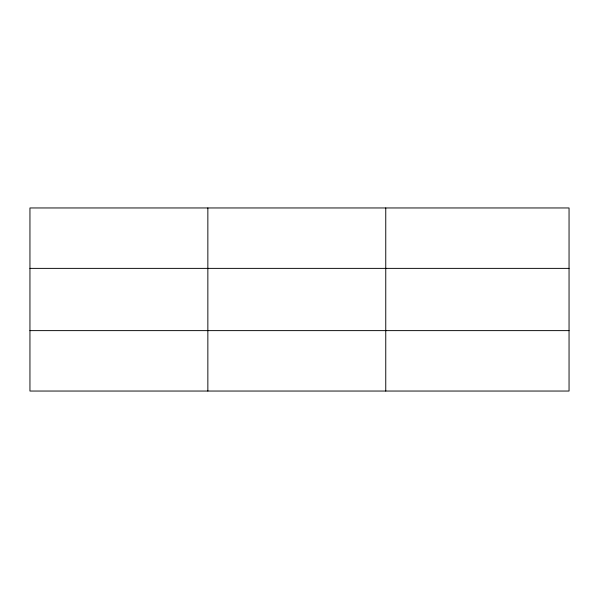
<?xml version="1.0" encoding="UTF-8"?>
<svg xmlns="http://www.w3.org/2000/svg" width="599" height="599" viewBox="0 0 599 599"><rect width="100%" height="100%" fill="white"/><g stroke="black" fill="none" stroke-linecap="round" stroke-linejoin="round"><path stroke-width="0.9" d="M207.853 207.958L207.853 391.042M385.756 207.958L385.756 391.042M569.05 268.374L569.05 207.958L29.95 207.958L29.95 391.042L569.05 391.042L569.05 268.374L29.95 268.374M29.95 330.626L569.05 330.626"/></g></svg>
